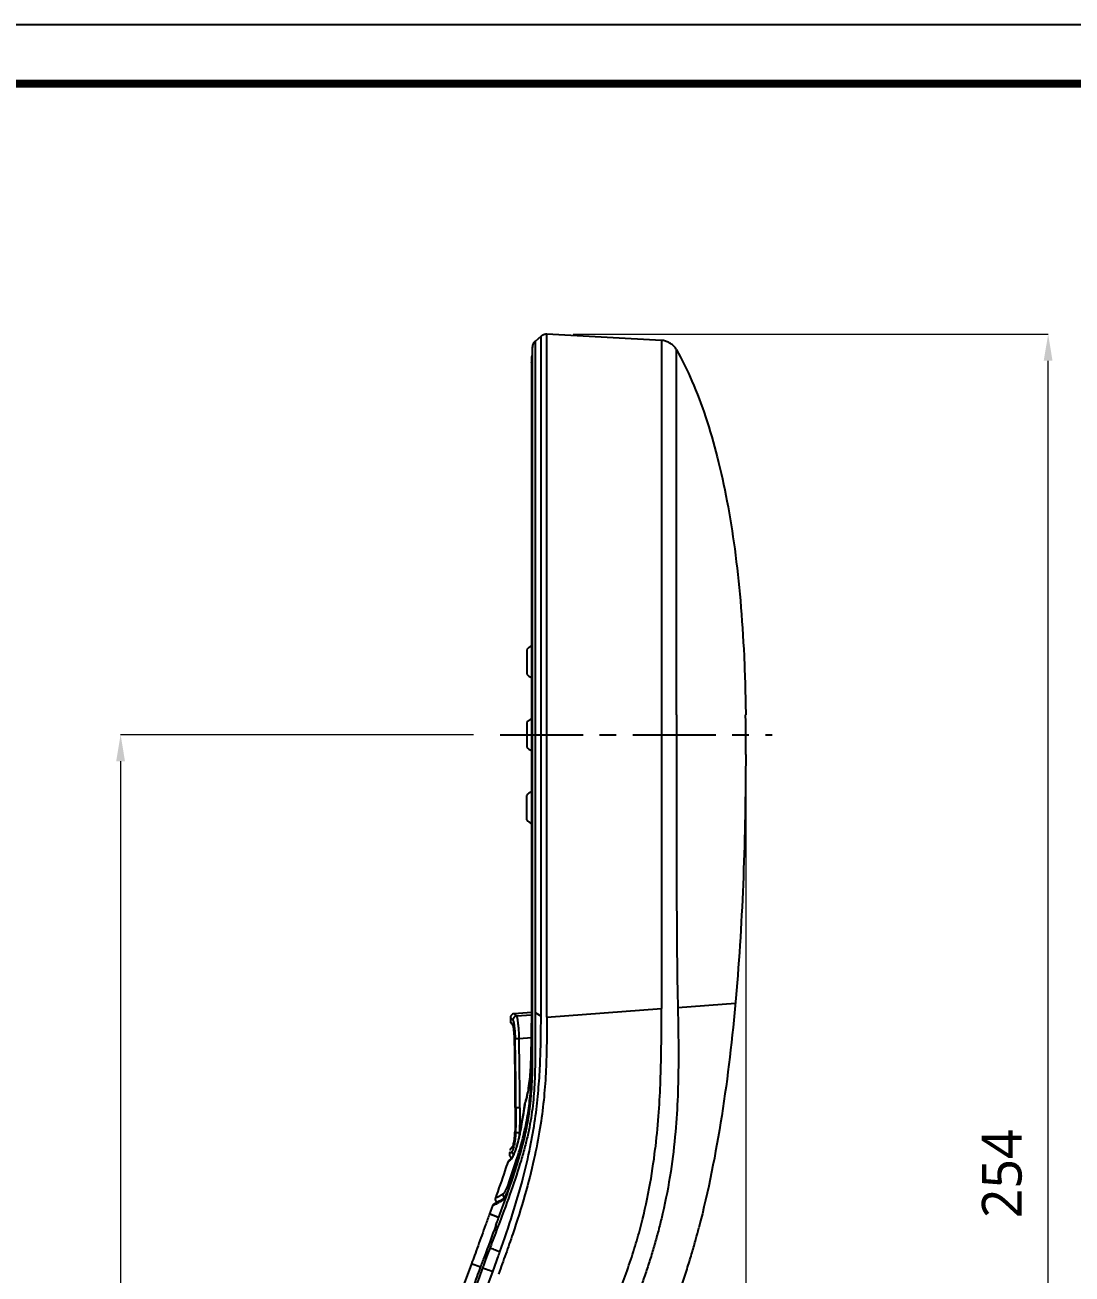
# Model space of a CAD drawing. Extents: x 0 to 521, y 0 to 382.
# Drawn here: x 227.8 to 385.7, y 193.6 to 382 of the extents above; entities that cross this region are included whole.
import ezdxf

# ---------------------------------------------------------------- set-up
doc = ezdxf.new("R2010")
doc.units = 0
doc.header["$LTSCALE"] = 10
doc.header["$MEASUREMENT"] = 0
doc.header["$PDMODE"] = 3
doc.header["$PDSIZE"] = -10
doc.linetypes.add('CENTER', pattern=[2, 1.25, -0.25, 0.25, -0.25])
doc.linetypes.add('EB_DASHDOT', pattern=[39, 30, -3, 3, -3])
doc.layers.get('0').update_dxf_attribs({"linetype": 'CONTINUOUS'})
doc.layers.get('DEFPOINTS').update_dxf_attribs({"linetype": 'CONTINUOUS'})
doc.layers.add('CAXA1', color=1, linetype='EB_DASHDOT', lineweight=25)
doc.layers.add('LAYER_01', color=7, linetype='CONTINUOUS')
doc.styles.add('Daelim Dimension', font='')
doc.styles.get('Daelim Dimension').set_extended_font_data('NanumGothic')
doc.dimstyles.new('DEFAULT', dxfattribs={"dimscale": 2, "dimtxt": 2, "dimasz": 2, "dimexe": 0, "dimexo": 2, "dimgap": 1, "dimtad": 1, "dimdec": 1, "dimzin": 9, "dimdsep": 46, "dimtxsty": 'Daelim Dimension', "dimcen": 0.5, "dimclrd": 252, "dimclre": 252, "dimclrt": 3, "dimadec": 1, "dimazin": 0, "dimtfac": 1, "dimtdec": 1, "dimtix": 1, "dimtmove": 0, "dimatfit": 3, "dimfxl": 1, "dimtolj": 1, "dimtzin": 1, "dimlwd": 9, "dimlwe": 9, "dimarcsym": 0})

# ---------------------------------------------------------------- blocks, each defined once
blk = doc.blocks.new('*D3')
at = {"color": 5, "linetype": 'ByBlock', "lineweight": 9, "ltscale": 0.5, "transparency": 16777216}
for p, q in [((310.44, 335.34), (382.09, 335.34)), ((382.09, 85.7), (382.09, 331.34)), ((280.93, 81.7), (382.09, 81.7))]:
    blk.add_line(p, q, dxfattribs=at)
at = {"color": 5, "ltscale": 0.5, "transparency": 16777216}
for points in [[(381.42, 331.34), (382.75, 331.34), (382.09, 335.34)], [(381.42, 85.7), (382.75, 85.7), (382.09, 81.7)]]:
    blk.add_solid(points, dxfattribs=at)
at = {"layer": 'DEFPOINTS', "color": 0, "ltscale": 0.5, "transparency": 16777216}
for p in [(306.44, 335.34), (382.09, 335.34), (276.93, 81.7)]:
    blk.add_point(p, dxfattribs=at)
at = {"color": 7, "ltscale": 0.5, "transparency": 16777216, "insert": (372.09, 208.74), "char_height": 6, "attachment_point": 2, "rotation": 90, "line_spacing_factor": 0.9, "style": 'Daelim Dimension'}
blk.add_mtext('\\A1;254', dxfattribs=at)
blk = doc.blocks.new('*D4')
at = {"color": 5, "linetype": 'ByBlock', "lineweight": 9, "ltscale": 0.5, "transparency": 16777216}
for p, q in [((336.49, 270.35), (336.49, 57.34)), ((260.42, 98.08), (260.42, 57.34)), ((264.42, 57.34), (332.49, 57.34))]:
    blk.add_line(p, q, dxfattribs=at)
at = {"color": 5, "ltscale": 0.5, "transparency": 16777216}
for points in [[(264.42, 58), (264.42, 56.67), (260.42, 57.34)], [(332.49, 58), (332.49, 56.67), (336.49, 57.34)]]:
    blk.add_solid(points, dxfattribs=at)
at = {"layer": 'DEFPOINTS', "color": 0, "ltscale": 0.5, "transparency": 16777216}
for p in [(336.49, 274.35), (260.42, 102.08), (336.49, 57.34)]:
    blk.add_point(p, dxfattribs=at)
at = {"color": 7, "ltscale": 0.5, "transparency": 16777216, "insert": (296.87, 67.34), "char_height": 6, "attachment_point": 2, "line_spacing_factor": 0.9, "style": 'Daelim Dimension'}
blk.add_mtext('\\A1;76', dxfattribs=at)
blk = doc.blocks.new('*D5')
at = {"color": 5, "linetype": 'ByBlock', "lineweight": 9, "ltscale": 0.5, "transparency": 16777216}
for p, q in [((295.45, 274.95), (242.21, 274.95)), ((242.21, 270.95), (242.21, 85.7)), ((272.93, 81.7), (242.21, 81.7))]:
    blk.add_line(p, q, dxfattribs=at)
at = {"color": 5, "ltscale": 0.5, "transparency": 16777216}
for points in [[(241.54, 270.95), (242.87, 270.95), (242.21, 274.95)], [(241.54, 85.7), (242.87, 85.7), (242.21, 81.7)]]:
    blk.add_solid(points, dxfattribs=at)
at = {"layer": 'DEFPOINTS', "color": 0, "ltscale": 0.5, "transparency": 16777216}
for p in [(299.45, 274.95), (242.21, 81.7), (276.93, 81.7)]:
    blk.add_point(p, dxfattribs=at)
at = {"color": 7, "ltscale": 0.5, "transparency": 16777216, "insert": (236.94, 178.32), "char_height": 6, "attachment_point": 5, "rotation": 90, "style": 'Daelim Dimension'}
blk.add_mtext('\\A1;193', dxfattribs=at)

msp = doc.modelspace()

# ---------------------------------------------------------------- linework, layer by layer
at = {"color": 7, "linetype": 'Continuous'}
for p, q in [((323.78, 334.41), (306.49, 335.34)), ((306.49, 232.33), (306.49, 335.34)), ((304.3, 333.45), (304.28, 333.15)), ((304.3, 233.83), (304.3, 333.45)), ((305.61, 335.04), (304.71, 334.27)), ((304.71, 334.28), (304.71, 240.51)), ((305.61, 334.7), (305.61, 335.04)), ((305.61, 241.46), (305.61, 335.04)), ((305.61, 334.19), (305.61, 334.47)), ((323.78, 334.41), (323.78, 233.64)), ((304.28, 333.15), (304.28, 233.8)), ((304.28, 333.12), (304.28, 333.15)), ((326.03, 277.95), (326.03, 333.03)), ((305.61, 327.49), (305.61, 329.18)), ((305.61, 314.84), (305.61, 315.77)), ((336.48, 276.88), (336.47, 277.95)), ((336.49, 274.1), (336.48, 276.88)), ((336.48, 271.95), (336.49, 274.1)), ((336.48, 271.95), (336.48, 271.95)), ((326.07, 247.27), (326.07, 247.08)), ((326.07, 247.08), (326.07, 246.9)), ((304.71, 240.51), (304.71, 240.3)), ((304.71, 240.3), (304.71, 233.06)), ((304.28, 233.83), (304.29, 227.51)), ((304.28, 233.8), (304.28, 233.83)), ((306.49, 232.33), (323.78, 233.64)), ((326.24, 233.83), (334.93, 234.49)), ((301, 232.28), (301.01, 231.63)), ((304.16, 233.04), (301.56, 232.88)), ((304.16, 232.64), (301.92, 232.5)), ((304.71, 233.06), (305.61, 232.52)), ((301.01, 231.63), (301.01, 231.63)), ((301.01, 231.63), (301.04, 231.6)), ((301.01, 231.63), (301.09, 231.55)), ((301.04, 231.53), (301.05, 231.53)), ((301.05, 231.53), (301.05, 231.52)), ((301.05, 231.53), (301.05, 231.53)), ((301.05, 231.53), (301.05, 231.53)), ((301.05, 231.53), (301.05, 231.53)), ((301.05, 231.52), (301.05, 231.52)), ((301.05, 231.52), (301.05, 231.52)), ((301.06, 231.52), (301.06, 231.52)), ((301.06, 231.51), (301.07, 231.51)), ((301.07, 231.5), (301.08, 231.48)), ((301.07, 231.5), (301.07, 231.5)), ((301.09, 231.48), (301.19, 231.36)), ((301.21, 231.34), (301.12, 231.44)), ((301.29, 231.25), (301.21, 231.34)), ((301.28, 231.34), (301.3, 231.31)), ((301.39, 231.14), (301.29, 231.25)), ((301.42, 231.06), (301.44, 230.97)), ((301.44, 230.98), (301.46, 230.85)), ((301.46, 230.86), (301.49, 230.7)), ((301.49, 230.72), (301.51, 230.53)), ((301.51, 230.54), (301.53, 230.33)), ((301.53, 230.34), (301.56, 230.11)), ((301.55, 230.13), (301.57, 229.88)), ((301.57, 229.89), (301.59, 229.63)), ((304.28, 231.47), (304.28, 231.49)), ((304.28, 231.47), (304.3, 231.47)), ((304.28, 231.47), (304.3, 231.47)), ((304.3, 231.47), (304.3, 231.49)), ((301.59, 229.64), (301.6, 229.35)), ((301.6, 229.36), (301.61, 229.06)), ((301.61, 229.07), (301.62, 228.91)), ((301.62, 228.91), (301.66, 227.02)), ((304.16, 229.22), (302.29, 229.1)), ((301.66, 227.02), (301.69, 224.85)), ((301.72, 221.17), (301.73, 218.69)), ((301.73, 218.74), (301.73, 218.74)), ((301.73, 218.69), (301.73, 217.42)), ((301.73, 217.57), (301.72, 216.97)), ((301.72, 217.04), (301.72, 216.45)), ((301.68, 214.96), (301.66, 214.65)), ((301.7, 215.39), (301.68, 215.07)), ((301.69, 215.15), (301.68, 214.96)), ((301.68, 215.07), (301.68, 214.93)), ((301.7, 215.7), (301.69, 215.31)), ((301.71, 216.11), (301.7, 215.64)), ((301.72, 216.53), (301.71, 215.9)), ((302.35, 214.89), (302.42, 214.89)), ((301.26, 212.76), (301.36, 212.86)), ((301.36, 212.86), (301.36, 212.87)), ((301.36, 212.87), (301.36, 212.87)), ((301.36, 212.86), (301.36, 212.87)), ((301.36, 212.87), (301.36, 212.86)), ((301.36, 212.86), (301.36, 212.86)), ((301.65, 214.42), (301.62, 214.15)), ((301.67, 214.69), (301.65, 214.39)), ((300.86, 211.79), (300.85, 211.77)), ((300.89, 212.04), (300.86, 211.79)), ((300.96, 212.39), (300.94, 212.37)), ((300.94, 212.37), (300.94, 212.37)), ((300.94, 212.37), (300.94, 212.37)), ((300.98, 212.41), (300.96, 212.39)), ((300.99, 212.48), (300.99, 212.48)), ((300.99, 212.48), (300.99, 212.48)), ((300.99, 212.48), (300.99, 212.48)), ((300.99, 212.48), (300.99, 212.48)), ((300.99, 212.47), (300.99, 212.47)), ((301.01, 212.5), (301, 212.49)), ((301, 212.49), (301, 212.48)), ((301, 212.49), (301, 212.49)), ((301.05, 212.55), (301.01, 212.5)), ((301.01, 212.5), (301.01, 212.5)), ((301.26, 212.79), (301.18, 212.7)), ((301.24, 212.73), (301.26, 212.76)), ((300.75, 206.54), (300.73, 206.49)), ((300.75, 206.54), (300.73, 206.49)), ((298.29, 203.9), (297.85, 202.7)), ((298.7, 204.1), (298.29, 203.9)), ((298.55, 204.03), (298.36, 203.93)), ((298.6, 204.21), (298.54, 204.18)), ((298.78, 204.31), (298.59, 204.21)), ((299.01, 204.43), (298.77, 204.3)), ((299.31, 204.59), (298.92, 204.38)), ((297.85, 202.7), (299.25, 202.17)), ((295.12, 195.18), (260.48, 102.43)), ((296.5, 194.65), (295.12, 195.18))]:
    msp.add_line(p, q, dxfattribs=at)
at = {"ltscale": 0.5}
msp.add_lwpolyline([(0, 0), (521.32, 0), (521.32, 381.98), (0, 381.98)], close=True, dxfattribs=at)
at = {"color": 5, "linetype": 'ByBlock', "lineweight": 200, "const_width": 1.2}
msp.add_lwpolyline([(8.38, 16.36), (512.89, 16.36), (512.89, 373.11), (8.38, 373.11)], close=True, dxfattribs=at)
at = {"color": 7, "linetype": 'Continuous'}
for points in [[(306.49, 335.34), (306.48, 335.34), (306.41, 335.34), (306.34, 335.34), (306.27, 335.33), (306.21, 335.32), (306.14, 335.3), (306.07, 335.28), (306.01, 335.26), (305.95, 335.24), (305.89, 335.21), (305.83, 335.19), (305.77, 335.15), (305.71, 335.12), (305.66, 335.08), (305.61, 335.04)], [(304.71, 334.27), (304.7, 334.26), (304.69, 334.25), (304.68, 334.25), (304.67, 334.24), (304.66, 334.23), (304.65, 334.22), (304.64, 334.21), (304.63, 334.2), (304.62, 334.19), (304.61, 334.18), (304.6, 334.17), (304.6, 334.16), (304.59, 334.15), (304.58, 334.14), (304.57, 334.13), (304.56, 334.12), (304.56, 334.11), (304.55, 334.1), (304.54, 334.09), (304.53, 334.08), (304.53, 334.07), (304.52, 334.06), (304.51, 334.05), (304.5, 334.04), (304.5, 334.02), (304.49, 334.01), (304.48, 334), (304.48, 333.99), (304.47, 333.98), (304.47, 333.97), (304.46, 333.96), (304.45, 333.95), (304.45, 333.94), (304.44, 333.93), (304.44, 333.92), (304.43, 333.91), (304.43, 333.9), (304.42, 333.89), (304.42, 333.88), (304.41, 333.87), (304.41, 333.85), (304.4, 333.84), (304.4, 333.83), (304.39, 333.82), (304.39, 333.81), (304.38, 333.8), (304.38, 333.79), (304.38, 333.78), (304.37, 333.77), (304.37, 333.76), (304.36, 333.75), (304.36, 333.74), (304.36, 333.73), (304.35, 333.72), (304.35, 333.71), (304.35, 333.7), (304.34, 333.69), (304.34, 333.68), (304.34, 333.67), (304.34, 333.66), (304.33, 333.65), (304.33, 333.64), (304.33, 333.63), (304.33, 333.62), (304.32, 333.61), (304.32, 333.6), (304.32, 333.59), (304.32, 333.58), (304.32, 333.57), (304.31, 333.56), (304.31, 333.55), (304.31, 333.54), (304.31, 333.54), (304.31, 333.53), (304.31, 333.52), (304.31, 333.51), (304.31, 333.5), (304.3, 333.49), (304.3, 333.49), (304.3, 333.48), (304.3, 333.47), (304.3, 333.46), (304.3, 333.45)], [(326.03, 333.04), (325.96, 333.16), (325.88, 333.27), (325.79, 333.38), (325.7, 333.49), (325.6, 333.59), (325.49, 333.69), (325.38, 333.78), (325.27, 333.86), (325.15, 333.95), (325.03, 334.02), (324.9, 334.09), (324.77, 334.16), (324.64, 334.21), (324.5, 334.27), (324.36, 334.31), (324.22, 334.35), (324.08, 334.38), (323.93, 334.4), (323.78, 334.41)], [(301.56, 232.88), (301.48, 232.87), (301.4, 232.85), (301.33, 232.82), (301.26, 232.78), (301.2, 232.73), (301.14, 232.67), (301.09, 232.6), (301.05, 232.53), (301.03, 232.46), (301.01, 232.38), (301, 232.3), (301, 232.28)], [(301.01, 231.63), (301.01, 231.62), (301.01, 231.61), (301.01, 231.6), (301.01, 231.59), (301.02, 231.58), (301.02, 231.57), (301.02, 231.57), (301.02, 231.56), (301.03, 231.56), (301.03, 231.56), (301.03, 231.55), (301.03, 231.55), (301.03, 231.55), (301.03, 231.55), (301.03, 231.55), (301.04, 231.54), (301.04, 231.54), (301.04, 231.54), (301.04, 231.54), (301.04, 231.54), (301.04, 231.54), (301.04, 231.54), (301.04, 231.54), (301.04, 231.53), (301.04, 231.53), (301.04, 231.53)], [(301.06, 231.58), (301.07, 231.57), (301.09, 231.55)], [(301.06, 231.52), (301.06, 231.51), (301.06, 231.51)], [(301.12, 231.45), (301.12, 231.44), (301.14, 231.42), (301.15, 231.41), (301.17, 231.39), (301.19, 231.36), (301.21, 231.33), (301.25, 231.28)], [(301.25, 231.28), (301.29, 231.23), (301.33, 231.16), (301.39, 231.09), (301.42, 231.03)], [(301.39, 231.14), (301.39, 231.14), (301.4, 231.12), (301.42, 231.06)], [(304.29, 227.51), (304.28, 225.65), (304.25, 223.87), (304.18, 222.16), (304.08, 220.63), (303.96, 219.31), (303.81, 218.14), (303.65, 217.05), (303.46, 216.01), (303.26, 215.04), (303.04, 214.11), (302.82, 213.22), (302.59, 212.37), (302.35, 211.52), (302.09, 210.67), (301.83, 209.84), (301.56, 209), (301.28, 208.14), (300.99, 207.28), (300.73, 206.55)], [(301.69, 224.85), (301.72, 222.44), (301.72, 221.17)], [(301.42, 213.01), (301.35, 212.91), (301.26, 212.79)], [(301.63, 214.17), (301.6, 213.93), (301.57, 213.72), (301.54, 213.54), (301.51, 213.38), (301.48, 213.24), (301.45, 213.13), (301.43, 213.03), (301.4, 212.96), (301.38, 212.91), (301.37, 212.88), (301.36, 212.87)], [(300.85, 211.77), (300.85, 211.74), (300.85, 211.65), (300.86, 211.56), (300.88, 211.48), (300.92, 211.4), (300.97, 211.32), (301.02, 211.26), (301.09, 211.2), (301.17, 211.15), (301.22, 211.13)], [(300.95, 212.41), (300.94, 212.4), (300.94, 212.38), (300.94, 212.37), (300.94, 212.37)], [(300.99, 212.47), (300.98, 212.47), (300.98, 212.47), (300.98, 212.47), (300.98, 212.47), (300.98, 212.47), (300.98, 212.47), (300.98, 212.46), (300.98, 212.46), (300.98, 212.46), (300.98, 212.46), (300.97, 212.46), (300.97, 212.46), (300.97, 212.45), (300.97, 212.45), (300.97, 212.45), (300.96, 212.44), (300.96, 212.44), (300.96, 212.44), (300.96, 212.43), (300.95, 212.42), (300.95, 212.42), (300.95, 212.41)], [(301.15, 212.64), (301.12, 212.6), (301.1, 212.58), (301.08, 212.55), (301.05, 212.53), (301.04, 212.52), (301.02, 212.5)], [(301.18, 212.7), (301.12, 212.62), (301.05, 212.55)], [(301.23, 212.73), (301.19, 212.67), (301.15, 212.64)], [(300.73, 206.55), (300.72, 206.5), (300.65, 206.32), (300.58, 206.15), (300.52, 205.98), (300.45, 205.83), (300.38, 205.69), (300.31, 205.55), (300.24, 205.43), (300.18, 205.32), (300.12, 205.22), (300.06, 205.13), (300, 205.05), (299.95, 204.99), (299.91, 204.95), (299.88, 204.91), (299.86, 204.89)], [(298.54, 204.18), (298.5, 204.16), (298.46, 204.13), (298.43, 204.1), (298.39, 204.07), (298.36, 204.04), (298.34, 204), (298.31, 203.96), (298.29, 203.91), (298.29, 203.9)], [(298.36, 203.93), (298.31, 203.91), (298.29, 203.9)], [(299.82, 204.86), (299.56, 204.72), (299.31, 204.59)], [(299.86, 204.89), (299.85, 204.89), (299.83, 204.87), (299.82, 204.86), (299.82, 204.86), (299.82, 204.86)], [(297.85, 202.7), (297.86, 202.7), (297.89, 202.69), (297.93, 202.67)], [(298, 202.65), (298.08, 202.62), (298.18, 202.58)], [(298.3, 202.53), (298.45, 202.47), (298.61, 202.41), (298.8, 202.35), (299.02, 202.26), (299.25, 202.17)]]:
    msp.add_lwpolyline(points, dxfattribs=at)
for centre, radius, start, end in [((2694.96, 273.3), 2368.93, 179.88764, 180.0121), ((-361.45, 233.69), 667.06, 359.89928, 0.03886), ((-368.59, 233.96), 692.37, 359.82289, 359.97409), ((298.21, 228.77), 3.95, 36.1169, 38.9228), ((-162.54, 218.71), 464.36, 359.9981, 1.2728), ((-174.35, 218.66), 476.76, 0.0006, 1.2544), ((324.39, 218.7), 22.66, 179.903, 180.0364), ((302.51, 219.98), 5.1, 267.109, 268.1739), ((253.77, 216.71), 48.62, 357.8553, 357.9982), ((279.41, 215.63), 22.96, 357.9158, 358.1671), ((279.07, 215.64), 23.3, 357.6715, 357.9159), ((295.22, 214.32), 6.47, 346.2851, 347.9783), ((278.83, 215.65), 23.54, 357.1832, 357.6721), ((222.12, 224.72), 101.47, 353.0623, 353.3221), ((291.49, 209.7), 9.78, 340.0472, 340.8542), ((316.56, 170.61), 37.95, 117.0189, 117.4216), ((308.67, 186.12), 20.55, 116.219, 117.0427), ((300.03, 204.46), 0.451, 125.0023, 130.2771), ((300.04, 204.46), 0.458, 118.7584, 124.9745), ((2114.35, -466.22), 1934.25, 159.8235, 159.97126), ((1260.14, -161.04), 1026.88, 159.37807, 159.55823), ((847.14, -7.3), 586.2, 159.54037, 159.69975)]:
    msp.add_arc(centre, radius, start, end, dxfattribs=at)
for points, knots in [([(326.03, 333.03), (326.89, 331.49), (328.51, 328.16), (330.55, 322.74), (332.29, 316.7), (333.75, 310.05), (334.9, 302.82), (335.74, 295.01), (336.29, 286.66), (336.44, 280.91), (336.48, 277.95)], [0, 0, 0, 0, 0.093715, 0.195779, 0.306722, 0.42685, 0.55631, 0.69509, 0.843067, 1, 1, 1, 1]), ([(326.03, 271.95), (326.03, 270.87), (326.02, 268.73), (326.02, 264.49), (326.03, 259.29), (326.04, 253.2), (326.06, 249.22), (326.07, 247.27)], [0, 0, 0, 0, 0.130443, 0.260099, 0.515496, 0.763143, 1, 1, 1, 1]), ([(336.48, 271.95), (336.46, 265.8), (336.25, 253.56), (335.18, 235.36), (333.12, 217.66), (330.84, 206.15), (329.42, 200.59)], [0, 0, 0, 0, 0.256354, 0.511249, 0.760316, 1, 1, 1, 1]), ([(326.07, 246.9), (326.08, 244.92), (326.11, 241.12), (326.18, 236.47), (326.26, 232.96), (326.3, 230.46), (326.33, 228), (326.33, 224.68), (326.25, 220.35), (325.91, 214.86), (325.21, 208.91), (324.43, 204.81), (323.93, 202.69)], [0, 0, 0, 0, 0.133816, 0.256871, 0.314754, 0.370819, 0.425834, 0.481105, 0.595448, 0.718083, 0.853052, 1, 1, 1, 1]), ([(305.61, 234.15), (305.61, 234.73), (305.61, 237.16), (305.61, 239.6), (305.61, 241.46)], [0, 0, 0, 0, 0.238271, 1, 1, 1, 1]), ([(304.28, 233.8), (304.28, 233.61), (304.28, 232.84), (304.28, 232.07), (304.28, 231.49)], [0, 0, 0, 0, 0.253467, 1, 1, 1, 1]), ([(304.3, 231.49), (304.3, 231.68), (304.3, 232.46), (304.3, 233.24), (304.3, 233.82)], [0, 0, 0, 0, 0.24619, 1, 1, 1, 1]), ([(304.71, 233.06), (304.71, 231.74), (304.72, 229.17), (304.73, 225.39), (304.65, 222.33), (304.47, 219.91), (304.18, 217.43), (303.71, 214.9), (303.05, 212.29), (302.2, 209.39), (300.88, 205.47), (299.69, 202.3), (299.06, 200.63)], [0, 0, 0, 0, 0.119366, 0.232028, 0.341074, 0.395463, 0.450677, 0.565919, 0.62758, 0.69353, 0.839005, 1, 1, 1, 1]), ([(306.49, 232.33), (306.49, 230.87), (306.48, 228.06), (306.35, 223.89), (306.04, 219.76), (305.47, 215.42), (304.55, 210.65), (303.18, 205.34), (301.68, 200.61), (300.3, 196.65), (299.57, 194.63), (299.2, 193.62)], [0, 0, 0, 0, 0.110075, 0.212928, 0.315213, 0.4235, 0.543893, 0.68239, 0.837865, 0.918694, 1, 1, 1, 1]), ([(299.41, 196.98), (300.08, 198.86), (301.32, 202.5), (302.86, 207.77), (303.99, 212.56), (304.74, 216.86), (305.2, 220.81), (305.46, 224.63), (305.59, 228.52), (305.61, 231.16), (305.61, 232.52)], [0, 0, 0, 0, 0.164704, 0.318009, 0.452971, 0.57121, 0.678521, 0.781869, 0.887244, 1, 1, 1, 1]), ([(301, 232.28), (301, 232.28), (301.01, 232.27), (301.03, 232.25), (301.06, 232.22), (301.1, 232.18), (301.15, 232.13), (301.21, 232.06), (301.28, 231.99), (301.33, 231.93), (301.35, 231.9)], [0, 0, 0, 0, 0.017237, 0.065754, 0.145442, 0.256436, 0.397852, 0.569117, 0.770194, 1, 1, 1, 1]), ([(301.35, 231.9), (301.37, 231.89), (301.39, 231.86), (301.43, 231.76), (301.47, 231.57), (301.53, 231.3), (301.56, 231.08), (301.57, 230.96)], [0, 0, 0, 0, 0.05177, 0.124828, 0.334015, 0.628053, 1, 1, 1, 1]), ([(301.92, 232.5), (301.84, 232.5), (301.69, 232.46), (301.51, 232.32), (301.39, 232.13), (301.36, 231.98), (301.36, 231.9)], [0, 0, 0, 0, 0.249666, 0.50033, 0.750794, 1, 1, 1, 1]), ([(301.56, 232.88), (301.57, 232.88), (301.57, 232.88), (301.57, 232.88), (301.58, 232.87), (301.59, 232.86), (301.6, 232.85), (301.62, 232.82), (301.66, 232.78), (301.71, 232.73), (301.8, 232.64), (301.87, 232.56), (301.92, 232.5)], [0, 0, 0, 0, 0.00412, 0.016331, 0.036496, 0.064531, 0.10041, 0.144139, 0.255163, 0.39731, 0.568818, 1, 1, 1, 1]), ([(301.92, 232.5), (301.93, 232.49), (301.95, 232.44), (301.99, 232.33), (302.04, 232.12), (302.09, 231.79), (302.14, 231.38), (302.19, 230.89), (302.25, 230.12), (302.28, 229.52), (302.29, 229.1)], [0, 0, 0, 0, 0.016313, 0.039807, 0.108623, 0.205474, 0.327982, 0.472911, 0.636316, 1, 1, 1, 1]), ([(322.9, 212.92), (323.1, 214.62), (323.4, 217.92), (323.65, 222.72), (323.75, 227.31), (323.78, 230.32), (323.78, 231.82)], [0, 0, 0, 0, 0.271863, 0.523691, 0.762284, 1, 1, 1, 1]), ([(304.28, 231.47), (304.29, 230.45), (304.29, 228.44), (304.29, 225.47), (304.23, 222.58), (304.03, 219.69), (303.63, 216.71), (302.95, 213.55), (301.97, 210.14), (301.18, 207.78), (300.75, 206.54)], [0, 0, 0, 0, 0.121379, 0.237498, 0.350417, 0.463199, 0.580005, 0.705833, 0.845347, 1, 1, 1, 1]), ([(300.81, 206.52), (301.25, 207.77), (302.04, 210.15), (303.02, 213.59), (303.69, 216.77), (304.07, 219.75), (304.25, 222.62), (304.31, 225.5), (304.31, 228.45), (304.3, 230.45), (304.3, 231.47)], [0, 0, 0, 0, 0.156193, 0.296588, 0.423135, 0.539006, 0.651298, 0.76374, 0.879334, 1, 1, 1, 1]), ([(301.09, 231.55), (301.11, 231.52), (301.18, 231.45), (301.24, 231.38), (301.28, 231.34)], [0, 0, 0, 0, 0.429748, 1, 1, 1, 1]), ([(301.3, 231.31), (301.31, 231.31), (301.32, 231.29), (301.34, 231.28), (301.35, 231.26)], [0, 0, 0, 0, 0.234555, 1, 1, 1, 1]), ([(301.45, 230.97), (301.43, 231.03), (301.41, 231.13), (301.37, 231.23), (301.35, 231.26)], [0, 0, 0, 0, 0.630603, 1, 1, 1, 1]), ([(301.62, 228.91), (301.61, 229.31), (301.59, 229.88), (301.51, 230.56), (301.47, 230.85), (301.45, 230.97)], [0, 0, 0, 0, 0.584121, 0.820033, 1, 1, 1, 1]), ([(301.57, 230.96), (301.61, 230.67), (301.67, 230.02), (301.7, 229.38), (301.7, 229.03)], [0, 0, 0, 0, 0.459037, 1, 1, 1, 1]), ([(301.73, 218.74), (301.73, 219.67), (301.73, 221.46), (301.7, 224.07), (301.67, 226.15), (301.65, 227.55), (301.63, 228.33), (301.63, 228.72), (301.62, 228.91)], [0, 0, 0, 0, 0.273269, 0.529605, 0.770075, 0.886011, 0.943067, 1, 1, 1, 1]), ([(302.29, 229.1), (302.22, 229.1), (302.09, 229.09), (301.93, 229.08), (301.83, 229.06), (301.77, 229.05), (301.73, 229.04), (301.71, 229.03), (301.7, 229.03)], [0, 0, 0, 0, 0.352456, 0.660034, 0.784283, 0.883784, 0.956027, 1, 1, 1, 1]), ([(301.73, 218.69), (301.73, 218.06), (301.73, 217.14), (301.71, 215.94), (301.7, 215.35), (301.69, 215.07)], [0, 0, 0, 0, 0.516678, 0.761899, 1, 1, 1, 1]), ([(301.82, 218.7), (301.82, 218.07), (301.81, 216.83), (301.79, 215.59), (301.77, 214.97)], [0, 0, 0, 0, 0.500686, 1, 1, 1, 1]), ([(302.4, 218.67), (302.33, 218.67), (302.2, 218.67), (302.05, 218.67), (301.95, 218.68), (301.89, 218.68), (301.85, 218.69), (301.83, 218.69), (301.82, 218.7)], [0, 0, 0, 0, 0.355002, 0.664286, 0.788842, 0.888081, 0.95914, 1, 1, 1, 1]), ([(302.4, 218.67), (302.4, 218.06), (302.4, 216.84), (302.38, 215.62), (302.36, 215.01)], [0, 0, 0, 0, 0.500637, 1, 1, 1, 1]), ([(301.44, 213.05), (301.47, 213.17), (301.53, 213.45), (301.61, 213.92), (301.66, 214.47), (301.68, 214.86), (301.69, 215.07)], [0, 0, 0, 0, 0.183923, 0.419784, 0.697839, 1, 1, 1, 1]), ([(301.77, 214.97), (301.75, 214.6), (301.71, 213.93), (301.61, 213.27), (301.55, 212.97)], [0, 0, 0, 0, 0.546759, 1, 1, 1, 1]), ([(302.26, 214.9), (302.2, 214.9), (302.09, 214.91), (301.96, 214.92), (301.87, 214.93), (301.82, 214.94), (301.79, 214.96), (301.77, 214.96), (301.77, 214.97)], [0, 0, 0, 0, 0.360924, 0.665146, 0.786782, 0.884127, 0.955437, 1, 1, 1, 1]), ([(301.32, 212.76), (301.32, 212.77), (301.36, 212.82), (301.38, 212.87), (301.4, 212.92)], [0, 0, 0, 0, 0.187596, 1, 1, 1, 1]), ([(301.4, 212.92), (301.4, 212.93), (301.41, 212.97), (301.43, 213.02), (301.44, 213.05)], [0, 0, 0, 0, 0.228403, 1, 1, 1, 1]), ([(301.26, 212.15), (301.23, 212.12), (301.17, 212.06), (301.09, 211.98), (301.02, 211.92), (300.96, 211.87), (300.92, 211.83), (300.89, 211.8), (300.87, 211.78), (300.86, 211.78), (300.86, 211.77), (300.85, 211.77), (300.85, 211.77)], [0, 0, 0, 0, 0.230951, 0.431887, 0.602637, 0.744075, 0.855318, 0.935201, 0.963294, 0.983473, 0.995719, 1, 1, 1, 1]), ([(301.16, 212.59), (301.12, 212.56), (301.06, 212.49), (301, 212.43), (300.98, 212.41)], [0, 0, 0, 0, 0.584193, 1, 1, 1, 1]), ([(301.02, 212.5), (301.03, 212.51), (301.06, 212.54), (301.09, 212.57), (301.12, 212.6)], [0, 0, 0, 0, 0.178954, 1, 1, 1, 1]), ([(301.12, 212.6), (301.12, 212.6), (301.16, 212.65), (301.2, 212.69), (301.24, 212.73)], [0, 0, 0, 0, 0.216356, 1, 1, 1, 1]), ([(301.23, 212.66), (301.21, 212.64), (301.19, 212.62), (301.16, 212.6), (301.16, 212.59)], [0, 0, 0, 0, 0.734407, 1, 1, 1, 1]), ([(301.32, 212.76), (301.31, 212.75), (301.28, 212.71), (301.25, 212.68), (301.23, 212.66)], [0, 0, 0, 0, 0.308154, 1, 1, 1, 1]), ([(301.47, 211.62), (301.4, 211.69), (301.28, 211.85), (301.25, 212.05), (301.26, 212.15)], [0, 0, 0, 0, 0.501325, 1, 1, 1, 1]), ([(301.5, 212.79), (301.48, 212.71), (301.44, 212.56), (301.38, 212.37), (301.32, 212.24), (301.28, 212.17), (301.26, 212.15)], [0, 0, 0, 0, 0.362184, 0.651403, 0.864066, 1, 1, 1, 1]), ([(315.91, 187.2), (316.35, 188.28), (317.22, 190.44), (318.46, 193.7), (319.56, 196.97), (320.81, 201.23), (321.98, 206.39), (322.6, 210.49), (322.84, 212.46)], [0, 0, 0, 0, 0.133089, 0.265872, 0.397506, 0.526726, 0.773202, 1, 1, 1, 1]), ([(299.25, 202.17), (299.39, 202.54), (299.92, 203.99), (300.44, 205.44), (300.81, 206.52)], [0, 0, 0, 0, 0.25669, 1, 1, 1, 1]), ([(300.69, 206.36), (300.59, 206.1), (300.4, 205.65), (300.17, 205.21), (300.04, 205.03)], [0, 0, 0, 0, 0.551896, 1, 1, 1, 1]), ([(299.09, 204.3), (299.05, 204.28), (298.92, 204.22), (298.79, 204.15), (298.7, 204.1)], [0, 0, 0, 0, 0.279012, 1, 1, 1, 1]), ([(299.74, 204.81), (299.7, 204.78), (299.64, 204.7), (299.6, 204.6), (299.59, 204.55)], [0, 0, 0, 0, 0.503998, 1, 1, 1, 1]), ([(299.76, 204.68), (299.74, 204.67), (299.69, 204.62), (299.63, 204.58), (299.59, 204.55)], [0, 0, 0, 0, 0.283322, 1, 1, 1, 1]), ([(299.85, 204.78), (299.84, 204.77), (299.81, 204.73), (299.78, 204.7), (299.76, 204.68)], [0, 0, 0, 0, 0.263142, 1, 1, 1, 1]), ([(300.04, 205.03), (300.03, 205.01), (299.96, 204.92), (299.9, 204.83), (299.85, 204.78)], [0, 0, 0, 0, 0.270884, 1, 1, 1, 1]), ([(297.85, 202.7), (297.65, 202.15), (297.06, 200.54), (296.31, 198.43), (295.61, 196.48), (295.28, 195.59), (295.12, 195.18)], [0, 0, 0, 0, 0.222168, 0.643011, 0.837999, 1, 1, 1, 1]), ([(298.8, 200.93), (298.84, 201.03), (298.99, 201.45), (299.14, 201.86), (299.25, 202.17)], [0, 0, 0, 0, 0.251344, 1, 1, 1, 1]), ([(323.93, 202.69), (323.78, 202.02), (323.44, 200.65), (322.89, 198.6), (322.29, 196.53), (321.63, 194.45), (320.91, 192.38), (320.13, 190.31), (319.32, 188.26), (318.76, 186.9), (318.48, 186.22)], [0, 0, 0, 0, 0.119939, 0.242334, 0.366658, 0.492278, 0.618754, 0.745681, 0.872743, 1, 1, 1, 1]), ([(298.8, 200.93), (298.83, 200.88), (298.92, 200.78), (299.01, 200.68), (299.06, 200.63)], [0, 0, 0, 0, 0.475269, 1, 1, 1, 1]), ([(323.96, 184.11), (324.18, 184.67), (324.66, 185.86), (325.39, 187.78), (326.16, 189.94), (326.95, 192.26), (327.71, 194.6), (328.38, 196.79), (328.95, 198.77), (329.27, 200.01), (329.42, 200.59)], [0, 0, 0, 0, 0.103474, 0.221056, 0.355297, 0.50005, 0.644802, 0.779033, 0.896583, 1, 1, 1, 1]), ([(296.5, 194.65), (296.6, 194.92), (296.79, 195.45), (296.99, 195.98), (297.08, 196.25)], [0, 0, 0, 0, 0.500293, 1, 1, 1, 1]), ([(297.36, 196.07), (297.21, 195.69), (297.03, 195.18), (296.84, 194.66), (296.79, 194.53)], [0, 0, 0, 0, 0.7494, 1, 1, 1, 1]), ([(297.08, 196.25), (297.1, 196.23), (297.19, 196.17), (297.29, 196.12), (297.36, 196.07)], [0, 0, 0, 0, 0.221561, 1, 1, 1, 1]), ([(297.92, 197.6), (298.11, 197.5), (298.61, 197.28), (299.11, 197.1), (299.41, 196.98)], [0, 0, 0, 0, 0.396123, 1, 1, 1, 1]), ([(298.33, 193.95), (298.6, 194.71), (298.97, 195.72), (299.32, 196.73), (299.41, 196.98)], [0, 0, 0, 0, 0.750186, 1, 1, 1, 1]), ([(262.49, 101.64), (265.32, 109.39), (271, 124.89), (278.09, 144.27), (283.76, 159.77), (288.01, 171.4), (291.19, 180.12), (293.32, 185.93), (294.38, 188.84), (295.44, 191.75), (296.15, 193.68), (296.5, 194.65)], [0, 0, 0, 0, 0.250001, 0.500005, 0.625007, 0.750004, 0.875004, 0.906256, 0.937501, 0.968751, 1, 1, 1, 1]), ([(296.79, 194.53), (293.98, 186.78), (286.94, 167.38), (275.68, 136.35), (267.22, 113.08), (262.99, 101.44)], [0, 0, 0, 0, 0.249999, 0.624999, 1, 1, 1, 1]), ([(298.33, 193.95), (298.02, 194.07), (297.5, 194.26), (296.99, 194.45), (296.79, 194.53)], [0, 0, 0, 0, 0.612612, 1, 1, 1, 1]), ([(264.86, 100.72), (267.65, 108.49), (273.22, 124.03), (281.59, 147.34), (289.96, 170.64), (295.54, 186.18), (298.33, 193.95)], [0, 0, 0, 0, 0.25, 0.499999, 0.75, 1, 1, 1, 1])]:
    msp.add_open_spline(points, degree=3, knots=knots, dxfattribs=at)
for points in [[(326.03, 272.8), (326.03, 272.52), (326.03, 272.23), (326.03, 271.95)], [(301.39, 231.14), (301.36, 231.18), (301.35, 231.22), (301.35, 231.26)], [(301.82, 218.7), (301.79, 218.7), (301.76, 218.68), (301.73, 218.69)], [(301.32, 212.76), (301.32, 212.79), (301.33, 212.83), (301.36, 212.86)], [(300.73, 206.49), (300.73, 206.51), (300.73, 206.53), (300.73, 206.55)]]:
    msp.add_open_spline(points, degree=3, dxfattribs=at)
at = {"layer": 'CAXA1', "color": 7, "linetype": 'CENTER', "lineweight": 25}
msp.add_line((299.45, 274.95), (340.49, 274.95), dxfattribs=at)
at = {"layer": 'LAYER_01', "color": 7, "linetype": 'Continuous'}
for p, q in [((304.22, 331.99), (304.16, 331.08)), ((304.22, 234.62), (304.22, 331.99)), ((304.16, 331.02), (304.16, 331.08)), ((303.45, 287.8), (303.45, 284.1)), ((303.45, 276.8), (303.45, 273.1)), ((303.45, 262.1), (303.45, 265.8)), ((304.22, 233.93), (304.22, 234.62)), ((304.22, 233.83), (304.22, 233.93)), ((304.16, 231.52), (304.16, 231.47)), ((304.22, 231.47), (304.16, 231.47)), ((304.22, 231.47), (304.17, 231.47)), ((304.22, 231.47), (304.22, 231.52)), ((303.15, 219.17), (303.15, 219.17)), ((303.19, 219.37), (303.19, 219.36)), ((302.42, 214.88), (302.42, 214.88)), ((301.18, 211.08), (301.1, 211.01)), ((301.19, 211.08), (301.18, 211.08)), ((301.2, 211.1), (301.19, 211.09)), ((301.2, 211.09), (301.19, 211.09)), ((301.19, 211.08), (301.19, 211.08)), ((301.2, 211.1), (301.2, 211.1)), ((300.73, 210.61), (300.59, 210.5)), ((300.64, 210.54), (300.61, 210.51)), ((300.73, 210.61), (300.68, 210.57)), ((300.87, 210.81), (300.81, 210.77)), ((300.93, 210.86), (300.87, 210.81))]:
    msp.add_line(p, q, dxfattribs=at)
for points in [[(304.16, 331.08), (304.16, 230.45), (304.16, 229.33), (304.15, 228.27), (304.14, 227.26), (304.12, 226.3), (304.08, 225.39), (304.04, 224.52), (303.98, 223.7), (303.91, 222.93), (303.82, 222.2), (303.71, 221.52), (303.59, 220.89), (303.46, 220.31), (303.32, 219.78), (303.19, 219.36)], [(303.15, 219.17), (303.1, 218.83), (303.03, 218.32), (302.95, 217.82), (302.87, 217.31), (302.78, 216.8), (302.69, 216.28), (302.6, 215.77), (302.5, 215.25), (302.42, 214.88)], [(303.19, 219.37), (303.17, 219.29), (303.15, 219.2), (303.15, 219.17)], [(302.42, 214.88), (302.39, 214.72), (302.35, 214.56), (302.32, 214.4), (302.28, 214.25), (302.25, 214.1), (302.21, 213.95), (302.17, 213.81), (302.14, 213.67), (302.1, 213.53), (302.07, 213.4), (302.03, 213.27), (302, 213.14), (301.96, 213.02), (301.93, 212.9), (301.89, 212.79), (301.86, 212.67), (301.82, 212.57), (301.79, 212.46), (301.75, 212.36), (301.72, 212.27), (301.69, 212.18), (301.66, 212.09), (301.62, 212), (301.59, 211.92), (301.56, 211.84), (301.53, 211.77), (301.5, 211.7), (301.47, 211.63), (301.45, 211.57), (301.42, 211.51), (301.39, 211.45), (301.37, 211.4), (301.34, 211.35), (301.32, 211.3), (301.3, 211.26), (301.28, 211.23), (301.26, 211.19), (301.24, 211.16), (301.23, 211.14), (301.21, 211.12), (301.2, 211.1), (301.2, 211.1)], [(301.1, 211.01), (301.01, 210.93), (300.93, 210.86)], [(301.19, 211.09), (301.19, 211.08), (301.18, 211.08)], [(301.18, 211.08), (301.19, 211.08), (301.19, 211.08)], [(300.61, 210.51), (300.6, 210.51), (300.59, 210.51)], [(300.59, 210.5), (300.59, 210.5), (300.59, 210.5)], [(300.82, 210.77), (300.78, 210.74), (300.75, 210.71), (300.73, 210.7), (300.73, 210.7)]]:
    msp.add_lwpolyline(points, dxfattribs=at)
for centre, radius, start, end in [((304.72, 331.96), 0.5, 150.9913, 176.5448), ((304.65, 286.9), 1.5, 108.9163, 143.1301), ((304.65, 285), 1.5, 216.8699, 251.0789), ((304.65, 275.9), 1.5, 108.9159, 143.1301), ((304.65, 274), 1.5, 216.8699, 251.0841), ((304.65, 264.9), 1.5, 108.9211, 143.1301), ((304.65, 263), 1.5, 216.8699, 251.0837), ((1341.82, 234.41), 1037.6, 180.03221, 180.15951), ((304.5, 231.5), 0.278, 184.7328, 194.5008), ((245.56, 226.7), 58.08, 348.2574, 352.5575), ((290.72, 223.3), 13.09, 341.6126, 342.5731), ((304.17, 219.05), 1.03, 169.2084, 172.9491), ((304.18, 219.04), 1.04, 162.1117, 169.2112), ((290.34, 223.42), 13.5, 342.5693, 343.0838), ((300.97, 210.38), 0.4, 127.3161, 162.2509), ((295.06, 217.78), 9.14, 308.3357, 308.8186), ((294.58, 218.38), 9.91, 308.8254, 309.7154), ((294.25, 218.78), 10.42, 309.717, 310.8672), ((299.19, 204.89), 0.5, 160.1689, 249.2465)]:
    msp.add_arc(centre, radius, start, end, dxfattribs=at)
for points, knots in [([(304.22, 234.62), (304.22, 234.61), (304.23, 234.55), (304.25, 234.5), (304.28, 234.47)], [0, 0, 0, 0, 0.241479, 1, 1, 1, 1]), ([(300.63, 207.04), (301.07, 208.26), (301.87, 210.59), (302.86, 213.97), (303.55, 217.1), (303.96, 220.04), (304.16, 222.88), (304.23, 225.69), (304.23, 228.55), (304.23, 230.49), (304.22, 231.47)], [0, 0, 0, 0, 0.155772, 0.296978, 0.424388, 0.542087, 0.654857, 0.766818, 0.881125, 1, 1, 1, 1]), ([(303.25, 219.5), (303.47, 220.2), (303.82, 221.83), (304.08, 224.57), (304.16, 227.84), (304.16, 230.2), (304.16, 231.47)], [0, 0, 0, 0, 0.184037, 0.412759, 0.683622, 1, 1, 1, 1]), ([(304.23, 231.43), (304.23, 231.42), (304.25, 231.38), (304.26, 231.34), (304.28, 231.32)], [0, 0, 0, 0, 0.243941, 1, 1, 1, 1]), ([(302.42, 214.88), (302.34, 214.49), (302.18, 213.77), (301.9, 212.77), (301.62, 211.94), (301.41, 211.46), (301.31, 211.26)], [0, 0, 0, 0, 0.308608, 0.588915, 0.824116, 1, 1, 1, 1]), ([(301.15, 210.99), (301.15, 210.98), (301.13, 210.95), (301.1, 210.93), (301.09, 210.91)], [0, 0, 0, 0, 0.285242, 1, 1, 1, 1]), ([(301.31, 211.26), (301.3, 211.24), (301.25, 211.14), (301.2, 211.05), (301.15, 210.99)], [0, 0, 0, 0, 0.293909, 1, 1, 1, 1]), ([(300.59, 210.5), (300.45, 210.06), (299.85, 208.24), (299.21, 206.43), (298.72, 205.06)], [0, 0, 0, 0, 0.242235, 1, 1, 1, 1]), ([(298.72, 205.06), (298.72, 205.06), (298.73, 205.07), (298.74, 205.07), (298.77, 205.09), (298.8, 205.11), (298.84, 205.13), (298.92, 205.17), (299.04, 205.23), (299.2, 205.32), (299.4, 205.43), (299.64, 205.56), (299.8, 205.65), (299.88, 205.7)], [0, 0, 0, 0, 0.004217, 0.016805, 0.037663, 0.066683, 0.103749, 0.148736, 0.261927, 0.405072, 0.576833, 0.775703, 1, 1, 1, 1]), ([(299.88, 205.7), (299.86, 205.61), (299.87, 205.39), (300, 205.23), (300.08, 205.17)], [0, 0, 0, 0, 0.498083, 1, 1, 1, 1]), ([(299.88, 205.7), (299.91, 205.72), (299.97, 205.77), (300.1, 205.91), (300.26, 206.17), (300.46, 206.57), (300.57, 206.87), (300.63, 207.04)], [0, 0, 0, 0, 0.062859, 0.144904, 0.365506, 0.654614, 1, 1, 1, 1]), ([(300.63, 207.04), (300.64, 207), (300.7, 206.91), (300.78, 206.85), (300.83, 206.82)], [0, 0, 0, 0, 0.417301, 1, 1, 1, 1])]:
    msp.add_open_spline(points, degree=3, knots=knots, dxfattribs=at)
for points in [[(301.07, 210.89), (301.09, 210.96), (301.13, 211.03), (301.19, 211.08)], [(301.09, 210.91), (301.08, 210.9), (301.08, 210.9), (301.07, 210.89)]]:
    msp.add_open_spline(points, degree=3, dxfattribs=at)

# ---------------------------------------------------------------- dimensions: what is measured, and where the dimension line sits
at = {"ltscale": 0.5}
dim = msp.add_linear_dim(base=(382.09, 335.34), p1=(276.93, 81.7), p2=(306.44, 335.34), angle=90, dimstyle='DEFAULT', override={"dimtxt": 3, "dimdec": 0, "dimclrd": 5, "dimclre": 5, "dimclrt": 7, "dimfxl": 1.25, "dimarcsym": 1}, dxfattribs=at)
dim.commit()
dim.dimension.update_dxf_attribs({"geometry": '*D3', "text_midpoint": (382.09, 208.74), "dimtype": 160})
dim = msp.add_linear_dim(base=(242.21, 81.7), p1=(299.45, 274.95), p2=(276.93, 81.7), angle=90, dimstyle='DEFAULT', override={"dimtxt": 3, "dimdec": 0, "dimclrd": 5, "dimclre": 5, "dimclrt": 7, "dimfxl": 1.25, "dimarcsym": 1}, dxfattribs=at)
dim.commit()
dim.dimension.update_dxf_attribs({"geometry": '*D5', "text_midpoint": (236.94, 178.32)})
dim = msp.add_linear_dim(base=(336.49, 57.34), p1=(260.42, 102.08), p2=(336.49, 274.35), dimstyle='DEFAULT', override={"dimtxt": 3, "dimdec": 0, "dimclrd": 5, "dimclre": 5, "dimclrt": 7, "dimfxl": 1.25, "dimarcsym": 1}, dxfattribs=at)
dim.commit()
dim.dimension.update_dxf_attribs({"geometry": '*D4', "text_midpoint": (296.87, 57.34), "dimtype": 160})

doc.saveas('drawing.dxf')
